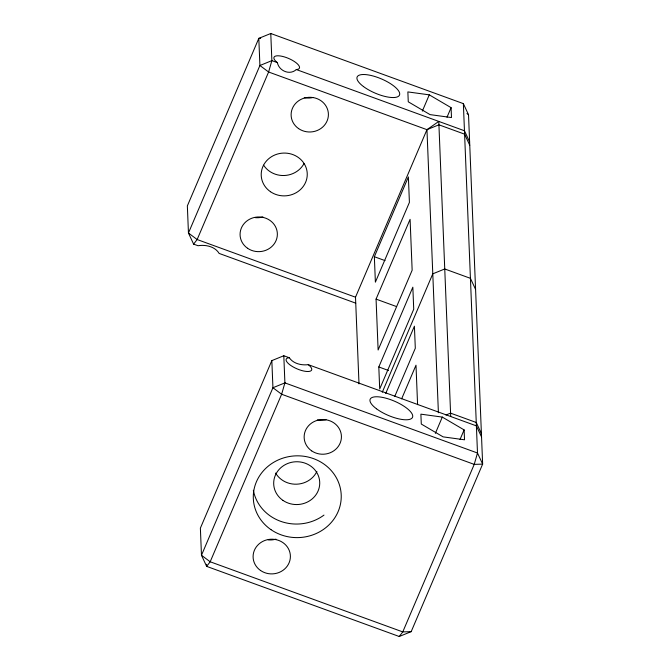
<?xml version="1.0" encoding="UTF-8"?>
<svg xmlns="http://www.w3.org/2000/svg" width="670" height="670" viewBox="0 0 670 670"><rect width="100%" height="100%" fill="white"/><g stroke="black" fill="none" stroke-linecap="round" stroke-linejoin="round"><path stroke-width="1" d="M481.546 436.974L476.395 425.877L308.259 364.656C301.483 365.527 293.318 363.693 289.306 357.747L283.804 355.745L271.836 360.611L200.38 528.136L201.477 555.271L206.636 566.368L399.228 636.5L411.187 631.643L482.643 464.109L468.523 114.729L463.364 103.632L270.772 33.5L258.813 38.358L187.357 205.891L188.454 233.026L193.605 244.123L198.044 245.731C205.531 244.466 215.028 246.493 219.132 253.419L355.736 303.158M422.334 111.12L429.277 94.847L451.086 107.661L451.488 117.552L430.073 114.62L408.264 101.806L407.863 91.916L429.277 94.847M359.003 383.91L355.502 297.204L426.958 129.67L438.783 121.421L450.717 416.531M374.354 256.719L408.382 176.939L409.412 202.382L375.384 282.154L374.354 256.719L385.049 260.613M447.007 117.233L451.086 107.661M376.063 299.113L410.09 219.341L412.151 270.219L378.123 350L376.063 299.113L396.489 306.559M378.81 366.959L412.837 287.179L413.725 309.23L379.697 389.002L378.81 366.959L388.533 370.502M382.269 392.26L432.786 273.837L444.746 268.972L470.424 278.326L475.583 289.415M385.719 393.474L414.412 326.19L415.308 348.241L394.806 396.297M401.64 398.843L415.995 365.2L417.586 404.655M435.358 433.364L442.3 417.092L464.117 429.906L464.519 439.796L443.105 436.865L421.288 424.051L420.886 414.161L442.3 417.092M460.03 439.478L464.117 429.906M193.605 244.123L197.148 239.533L268.603 72.008L271.869 60.635L270.772 33.5M399.228 636.5L402.771 631.91L474.226 464.385L477.492 453.012L463.364 103.632M296.324 69.546C289.817 75.601 279.022 70.936 277.372 62.637L275.697 61.196A13.819 4.656 23.1 0 1 286.509 57.612A13.819 4.656 23.1 0 1 297.932 69.295L296.324 69.546L464.461 130.767L469.62 141.864M260.68 38.299L258.813 38.358L259.91 65.501L268.603 72.008L426.958 129.67L438.917 124.813L464.595 134.159L469.754 145.256M445.977 415.006L450.575 413.139L476.253 422.485L481.412 433.582M289.306 357.747L287.698 357.998A13.819 4.656 23.1 0 0 299.122 369.681A13.819 4.656 23.1 0 0 309.934 366.096L308.259 364.656M411.187 631.643L402.771 631.91L210.179 561.778L201.477 555.271L272.933 387.746L271.836 360.611M277.372 62.637L271.869 60.635L259.91 65.501L188.454 233.026L197.148 239.533L355.502 297.204M466.94 113.548L468.523 114.729M426.958 129.67L438.406 412.77M283.804 355.745L284.901 382.88L281.635 394.253L210.179 561.778L206.636 566.368L206.553 564.282M316.902 471.445A23.031 21.407 -2.3 0 1 296.726 484.192A23.031 21.407 -2.3 0 1 275.613 473.062M323.987 515.088A43.986 40.895 -2.3 0 1 253.352 490.256M275.923 539.157A18.651 17.345 -2.3 0 1 268.201 539.869M326.022 419.747A18.651 17.345 -2.3 0 1 317.32 419.914M303.987 163.614A23.031 21.407 -2.3 0 1 284.248 175.515A23.031 21.407 -2.3 0 1 263.637 165.197M312.991 97.502A18.651 17.345 -2.3 0 1 304.289 97.661M262.9 216.912A18.651 17.345 -2.3 0 1 255.169 217.624M284.901 382.88L272.933 387.746L281.635 394.253L474.226 464.385L482.643 464.109L477.492 453.012L284.901 382.88M282.958 500.398A23.031 21.407 -2.3 0 0 319.582 485.516A23.031 21.407 -2.3 0 0 287.597 463.54A23.031 21.407 -2.3 0 0 282.958 500.398M311.642 450.86A18.651 17.345 -2.3 0 0 341.306 438.8A18.651 17.345 -2.3 0 0 315.403 421.003A18.651 17.345 -2.3 0 0 311.642 450.86M260.597 570.522A18.651 17.345 -2.3 0 0 290.269 558.47A18.651 17.345 -2.3 0 0 264.357 540.665A18.651 17.345 -2.3 0 0 260.597 570.522M270.99 529.66A43.986 40.895 -2.3 0 0 340.946 501.235A43.986 40.895 -2.3 0 0 279.851 459.26A43.986 40.895 -2.3 0 0 270.99 529.66M376.456 408.767A23.031 7.764 23.1 0 0 412.1 417.996A23.031 7.764 23.1 0 0 385.476 398.072A23.031 7.764 23.1 0 0 376.456 408.767M270.479 191.72A23.031 21.407 -2.3 0 0 307.103 176.838A23.031 21.407 -2.3 0 0 275.119 154.862A23.031 21.407 -2.3 0 0 270.479 191.72M247.573 248.277A18.651 17.345 -2.3 0 0 277.238 236.217A18.651 17.345 -2.3 0 0 251.325 218.42A18.651 17.345 -2.3 0 0 247.573 248.277M298.611 128.615A18.651 17.345 -2.3 0 0 328.283 116.555A18.651 17.345 -2.3 0 0 302.371 98.758A18.651 17.345 -2.3 0 0 298.611 128.615M363.425 86.514A23.031 7.764 23.1 0 0 399.077 95.751A23.031 7.764 23.1 0 0 372.445 75.819A23.031 7.764 23.1 0 0 363.425 86.514"/></g></svg>
